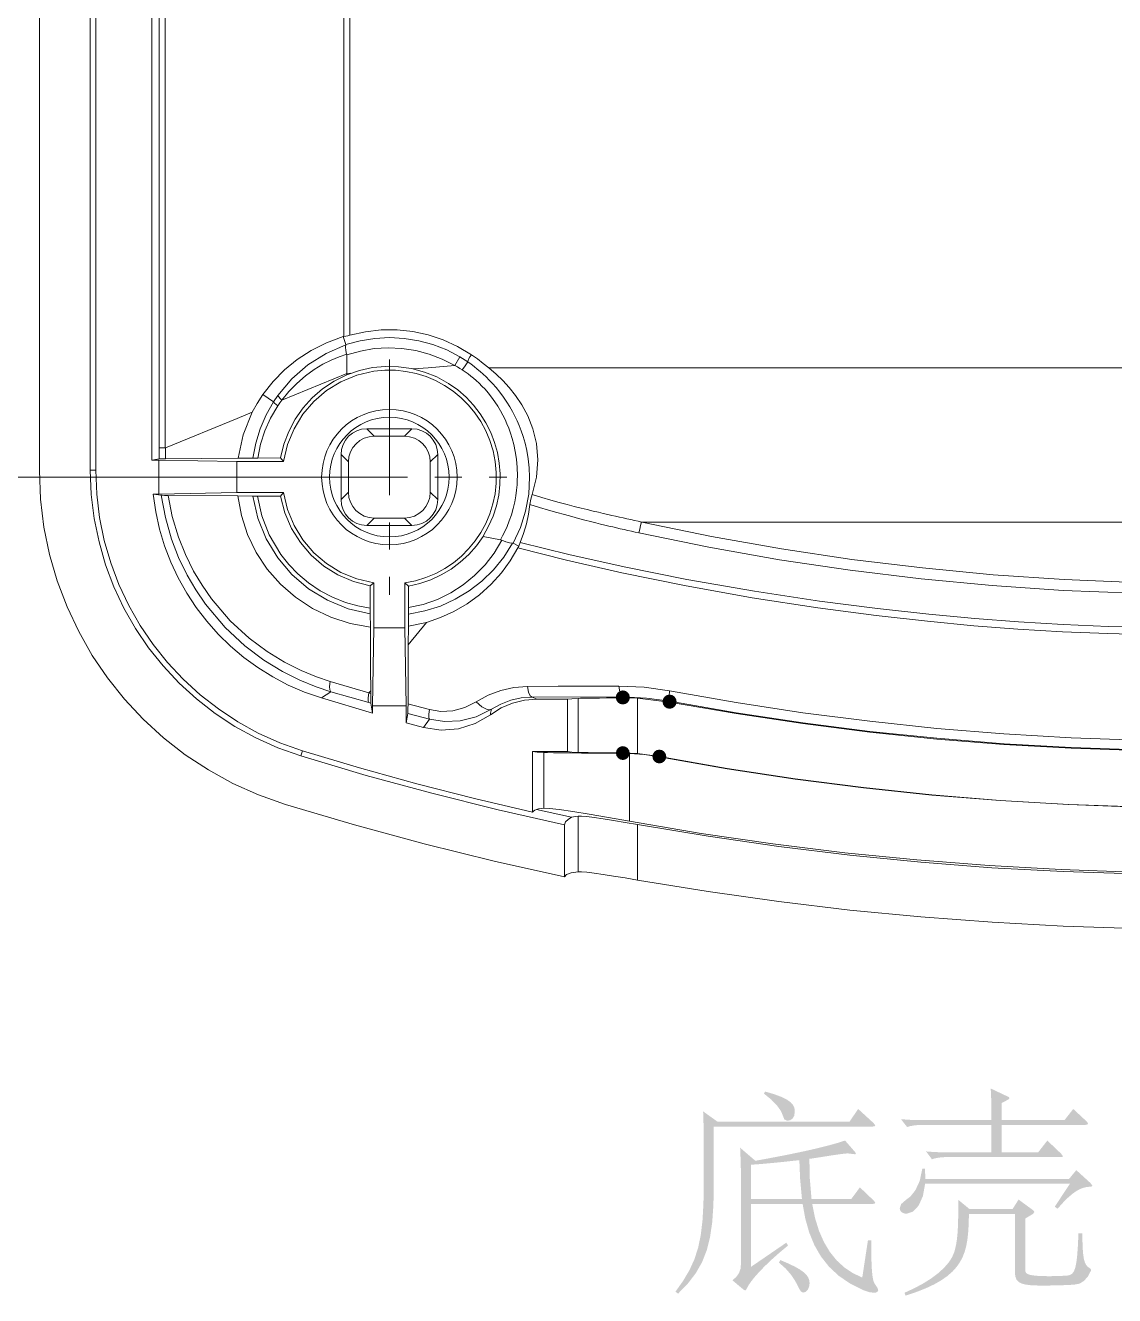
# Model space of a CAD drawing. Header units: millimetres. Extents: x 0 to 260, y 22 to 203.
# Drawn here: x 22.43 to 42.37, y 108.78 to 132.03 of the extents above; entities that cross this region are included whole.
import ezdxf

# ---------------------------------------------------------------- set-up
doc = ezdxf.new("R2010")
doc.units = ezdxf.units.MM

msp = doc.modelspace()

# ---------------------------------------------------------------- hatches: boundary and pattern name
h = msp.add_hatch(color=7)
edge = h.paths.add_edge_path()
edge.add_arc((33.371614, 119.732072), 0.129117, 0, 360)
h = msp.add_hatch(color=7)
edge = h.paths.add_edge_path()
edge.add_arc((34.227911, 119.654391), 0.129645, 0, 360)
h = msp.add_hatch(color=7)
edge = h.paths.add_edge_path()
edge.add_arc((33.371614, 118.713956), 0.126559, 0, 360)
h = msp.add_hatch(color=7)
edge = h.paths.add_edge_path()
edge.add_arc((34.040304, 118.650561), 0.126734, 0, 360)
at = {"true_color": 0xcc00cc}
h = msp.add_hatch(color=212, dxfattribs=at)
h.paths.add_polyline_path([(41.61771, 112.199045), (41.458409, 111.995647), (40.306369, 111.995647), (40.306369, 112.306532), (40.38248, 112.347184), (40.425776, 112.371713), (40.445198, 112.386527), (40.449685, 112.398034), (40.440177, 112.414226), (40.409998, 112.430004), (40.106829, 112.573872), (40.11198, 112.4756), (40.115787, 112.384254), (40.118146, 112.290013), (40.118956, 112.18306), (40.118956, 111.995647), (38.755249, 111.995647), (38.611382, 112.000539), (38.464208, 112.011632), (38.576104, 111.868316), (38.633061, 111.884517), (38.702264, 111.897048), (38.775085, 111.905135), (38.842893, 111.908004), (40.118956, 111.908004), (40.118956, 111.405846), (39.201734, 111.405846), (39.063723, 111.410738), (38.922819, 111.421832), (39.030306, 111.277964), (39.084368, 111.294484), (39.150678, 111.307179), (39.220604, 111.315327), (39.285519, 111.318203), (41.378483, 111.318203), (41.416379, 111.321579), (41.430297, 111.333637), (41.394468, 111.381593), (41.143114, 111.62082), (40.976096, 111.405846), (40.306369, 111.405846), (40.306369, 111.908004), (41.840953, 111.908004), (41.876919, 111.913378), (41.888908, 111.927847), (41.879882, 111.949414), (41.853079, 111.979661)])
h.paths.add_polyline_path([(41.673383, 111.078976), (41.541643, 110.919123), (38.910692, 110.919123), (38.902975, 111.106536), (38.855019, 111.106536), (38.807124, 110.881632), (38.728584, 110.7129), (38.636506, 110.596568), (38.547992, 110.528863), (38.46593, 110.456447), (38.440506, 110.381137), (38.453115, 110.33369), (38.484741, 110.302934), (38.526082, 110.286337), (38.567836, 110.281367), (38.684367, 110.319651), (38.786944, 110.4293), (38.864717, 110.60251), (38.906834, 110.83148), (41.557628, 110.83148), (41.278713, 110.409249), (41.330527, 110.37342), (41.429432, 110.483134), (41.518078, 110.571789), (41.598147, 110.641427), (41.671316, 110.69409), (41.739266, 110.731818), (41.803677, 110.756653), (41.866227, 110.770635), (41.928596, 110.775807), (41.958982, 110.781182), (41.968283, 110.795651), (41.932454, 110.843607)])
h.paths.add_polyline_path([(41.713071, 109.922526), (41.703261, 109.699882), (41.690919, 109.524342), (41.675011, 109.390349), (41.654504, 109.292349), (41.628364, 109.224787), (41.595558, 109.182106), (41.555053, 109.158753), (41.505814, 109.149171), (41.35292, 109.140489), (41.178943, 109.137596), (41.045692, 109.139584), (40.942342, 109.145338), (40.865154, 109.154542), (40.810387, 109.166879), (40.7743, 109.182032), (40.753155, 109.199685), (40.743211, 109.219521), (40.740727, 109.241224), (40.740727, 110.193724), (40.880184, 110.277509), (40.908296, 110.313338), (40.887901, 110.34145), (40.617255, 110.540438), (40.505358, 110.365152), (39.719876, 110.365152), (39.512619, 110.53658), (39.512931, 110.333663), (39.510569, 110.164122), (39.505546, 110.023249), (39.497874, 109.906334), (39.487567, 109.808669), (39.474637, 109.725544), (39.459098, 109.652251), (39.440961, 109.58408), (39.400495, 109.486146), (39.336549, 109.387339), (39.250343, 109.288701), (39.143098, 109.19127), (39.016036, 109.096088), (38.870376, 109.004193), (38.70734, 108.916626), (38.528149, 108.834427), (38.547992, 108.782613), (38.745429, 108.848108), (38.918776, 108.916187), (39.069626, 108.987093), (39.199572, 109.061071), (39.310207, 109.138367), (39.403124, 109.219224), (39.479917, 109.303887), (39.542178, 109.392601), (39.591501, 109.485611), (39.629478, 109.583162), (39.657703, 109.685497), (39.677769, 109.792861), (39.691268, 109.9055), (39.699795, 110.023658), (39.704941, 110.147579), (39.708301, 110.277509), (40.549455, 110.277509), (40.549455, 109.213112), (40.556574, 109.136191), (40.578807, 109.077091), (40.617474, 109.033482), (40.673892, 109.00303), (40.749378, 108.983405), (40.845251, 108.972274), (40.962828, 108.967306), (41.103427, 108.966168), (41.360431, 108.969613), (41.629837, 108.982153), (41.73151, 109.000705), (41.816492, 109.052846), (41.885868, 109.133306), (41.940723, 109.236814), (41.939482, 109.266993), (41.920879, 109.28477), (41.884033, 109.308579), (41.854113, 109.342949), (41.830497, 109.390587), (41.812565, 109.4542), (41.799698, 109.536493), (41.791274, 109.640175), (41.786675, 109.76795), (41.78528, 109.922526)])
h = msp.add_hatch(color=212, dxfattribs=at)
h.paths.add_polyline_path([(37.85922, 109.795195), (37.755592, 109.113342), (37.585776, 109.191803), (37.42966, 109.295786), (37.288285, 109.425387), (37.162691, 109.580704), (37.053917, 109.761833), (36.963005, 109.968871), (36.890992, 110.201916), (36.838921, 110.461063), (37.946864, 110.461063), (37.98283, 110.466438), (37.994819, 110.480907), (37.966707, 110.520595), (37.712046, 110.763681), (37.552193, 110.548707), (36.826794, 110.548707), (36.794961, 110.924911), (36.787107, 111.286233), (36.844976, 111.293819), (36.929148, 111.306619), (37.030735, 111.322713), (37.140849, 111.340183), (37.250601, 111.35711), (37.351103, 111.371576), (37.433467, 111.381663), (37.488804, 111.385451), (37.515495, 111.38304), (37.556396, 111.377734), (37.597402, 111.372429), (37.624403, 111.370017), (37.639837, 111.381593), (37.624403, 111.409705), (37.440848, 111.62082), (37.298575, 111.575784), (37.135897, 111.530387), (36.954008, 111.484627), (36.754103, 111.438506), (36.537377, 111.392023), (36.305026, 111.345178), (36.058244, 111.297972), (35.798226, 111.250404), (35.519311, 111.48908), (35.525065, 111.359071), (35.530198, 111.204308), (35.533884, 111.046549), (35.535297, 110.907548), (35.535297, 109.368555), (35.526667, 109.273065), (35.49933, 109.195818), (35.451116, 109.128182), (35.379854, 109.061528), (35.583252, 108.8901), (35.610813, 108.878524), (35.628452, 108.887344), (35.642784, 108.914353), (35.670119, 108.96723), (35.716259, 109.035371), (35.781351, 109.117606), (35.865544, 109.212768), (35.968986, 109.319685), (36.091826, 109.43719), (36.234213, 109.564112), (36.396295, 109.699284), (36.364325, 109.751098), (35.718851, 109.309023), (35.718851, 110.461063), (36.663634, 110.461063), (36.71256, 110.191042), (36.783016, 109.94069), (36.8771, 109.710557), (36.996913, 109.501191), (37.144554, 109.313141), (37.322121, 109.146958), (37.531716, 109.003188), (37.775436, 108.882383), (37.87872, 108.846416), (37.966707, 108.834427), (37.989428, 108.835719), (38.015765, 108.841869), (38.037556, 108.856286), (38.046634, 108.882383), (38.033198, 108.92462), (37.987102, 108.993728), (37.969313, 109.025717), (37.954649, 109.072388), (37.94288, 109.136074), (37.933772, 109.219106), (37.927093, 109.323817), (37.92261, 109.452538), (37.920091, 109.6076), (37.919303, 109.791337)])
h.paths.add_polyline_path([(37.680075, 112.199045), (37.520223, 111.963676), (35.108656, 111.963676), (34.841868, 112.154948), (34.849103, 111.929708), (34.853443, 111.692478), (34.853443, 110.843607), (34.848181, 110.475092), (34.830775, 110.16109), (34.798796, 109.891465), (34.749815, 109.656082), (34.681404, 109.444807), (34.591134, 109.247503), (34.476576, 109.054036), (34.335301, 108.854271), (34.383257, 108.818442), (34.562485, 109.003353), (34.707483, 109.192062), (34.821437, 109.391779), (34.907531, 109.609711), (34.96895, 109.853069), (35.008878, 110.12906), (35.030499, 110.444893), (35.036998, 110.807778), (35.036998, 111.876033), (37.939147, 111.876033), (37.980419, 111.881407), (37.994819, 111.895877), (37.95899, 111.943832)])
h.paths.add_polyline_path([(35.718851, 110.548707), (35.718851, 111.178194), (35.904602, 111.191363), (36.123788, 111.211198), (36.36168, 111.235478), (36.603552, 111.261979), (36.616988, 110.927667), (36.651508, 110.548707)])
h.paths.add_polyline_path([(35.953669, 112.481819), (36.092429, 112.36751), (36.196824, 112.258163), (36.265356, 112.163078), (36.296525, 112.091558), (36.328082, 112.007567), (36.38031, 111.98352), (36.434191, 111.992822), (36.478564, 112.021967), (36.508674, 112.072817), (36.519767, 112.147231), (36.517579, 112.189554), (36.507425, 112.233014), (36.483926, 112.277611), (36.441701, 112.323344), (36.375369, 112.370215), (36.279549, 112.418222), (36.148861, 112.467366), (35.977923, 112.517648)])
h.paths.add_polyline_path([(36.228726, 109.388398), (36.352516, 109.278035), (36.450107, 109.165707), (36.523824, 109.057101), (36.575991, 108.957899), (36.605438, 108.89898), (36.630493, 108.862332), (36.654203, 108.843565), (36.67962, 108.838286), (36.72376, 108.852746), (36.759064, 108.891133), (36.782482, 108.945953), (36.790965, 109.009714), (36.785174, 109.063262), (36.766341, 109.113988), (36.732277, 109.163202), (36.680791, 109.212216), (36.609694, 109.262341), (36.516796, 109.314889), (36.399907, 109.37117), (36.256838, 109.432496)])

# ---------------------------------------------------------------- linework, layer by layer
at = {"color": 7, "lineweight": 0}
for points in [[(22.691796, 181.301249), (22.691796, 123.884902)], [(23.623199, 123.891499), (23.623199, 181.294793)], [(23.72293, 181.294864), (23.72293, 123.891569)], [(24.747326, 124.07579), (24.747326, 181.110431)], [(24.883569, 124.302485), (24.883569, 180.883807)], [(24.996563, 180.883877), (24.996563, 124.302555)], [(28.264767, 126.340764), (28.264767, 132.450522)], [(28.373105, 126.363166), (28.373105, 132.415068)], [(26.780102, 125.275058), (26.968132, 125.51283), (27.179094, 125.726966), (27.41228, 125.917819), (27.667338, 126.08433), (27.946385, 126.225794), (28.250127, 126.338683)], [(28.264767, 126.340764), (28.249951, 126.338647)], [(28.249951, 126.338718), (28.298987, 126.190199)], [(28.264767, 126.340764), (28.299692, 126.346056), (28.336028, 126.353817), (28.37307, 126.362989)], [(30.390747, 125.966996), (30.147743, 126.092766), (29.894907, 126.191049), (29.634514, 126.261608), (29.368838, 126.304208), (29.100152, 126.318613), (28.830731, 126.304588), (28.562847, 126.261897), (28.298775, 126.190304)], [(30.600368, 126.005061), (30.347911, 126.155244), (30.083019, 126.276115), (29.808205, 126.367271), (29.525983, 126.428306), (29.238866, 126.458814), (28.949368, 126.458391), (28.660002, 126.426632), (28.373282, 126.36313)], [(28.300786, 126.184731), (27.93861, 126.028803), (27.606828, 125.819958), (27.311228, 125.562431), (27.057597, 125.260453)], [(28.298881, 126.190234), (28.295, 126.143667), (28.301703, 126.084401), (28.316167, 126.018078)], [(30.297191, 125.80747), (30.06698, 125.926281), (29.827373, 126.018514), (29.580614, 126.083949), (29.328948, 126.122368), (29.074619, 126.133552), (28.819873, 126.117281), (28.566954, 126.073336), (28.318107, 126.001498)], [(27.129952, 125.176668), (27.254835, 125.329421), (27.401591, 125.479704), (27.561399, 125.617288), (27.724029, 125.734762), (27.882427, 125.830718), (28.033768, 125.907271), (28.176291, 125.968654), (28.316343, 126.018043)], [(28.318178, 126.001604), (28.317472, 126.012892)], [(30.812599, 122.683623), (30.91438, 122.864562), (30.995834, 123.05124), (31.057279, 123.242251), (31.099032, 123.436191), (31.121414, 123.631655), (31.124741, 123.827237), (31.109333, 124.021532), (31.075507, 124.213135), (31.023581, 124.400641), (30.953875, 124.582646), (30.866707, 124.757743), (30.762394, 124.924528), (30.641256, 125.081596), (30.50361, 125.227541), (30.349774, 125.360959), (30.180068, 125.480445), (29.964802, 125.598677), (29.739311, 125.689168), (29.506206, 125.751697), (29.268094, 125.786039), (29.027584, 125.791971), (28.787285, 125.769271), (28.549806, 125.717714), (28.317754, 125.637078)], [(28.318178, 125.662443), (28.318178, 126.001462)], [(30.297191, 125.80747), (29.809652, 125.764431)], [(30.297014, 125.807646), (30.390853, 125.967102)], [(30.297191, 125.80747), (30.342346, 125.782423), (30.387149, 125.756317), (30.430893, 125.728801)], [(30.535598, 125.873969), (30.390606, 125.967102)], [(30.431034, 125.728765), (30.472309, 125.786621), (30.508646, 125.836715), (30.536162, 125.873404)], [(30.535421, 125.873969), (30.594688, 125.831282), (30.651485, 125.787891), (30.706166, 125.743441), (30.759435, 125.698285), (30.812705, 125.651013), (30.867385, 125.599507), (30.925241, 125.541652), (30.986977, 125.476741), (31.051182, 125.403363), (31.118563, 125.32046), (31.186649, 125.229796), (31.248738, 125.13878), (31.303419, 125.051291), (31.352102, 124.966271), (31.396552, 124.881958), (31.437121, 124.797291), (31.475574, 124.709449), (31.512263, 124.614552), (31.548246, 124.508719), (31.583171, 124.389127), (31.615274, 124.251896), (31.641733, 124.097732), (31.659371, 123.932985), (31.666074, 123.765769)], [(30.600368, 126.005061), (30.573557, 125.964844), (30.546393, 125.924275), (30.535457, 125.873828)], [(30.600368, 126.005061), (30.710434, 125.928155), (30.817326, 125.847722), (30.921396, 125.764466)], [(28.317825, 125.637114), (28.087666, 125.522887), (27.876263, 125.382314), (27.685473, 125.217722), (27.517152, 125.031438), (27.373156, 124.82579), (27.255341, 124.603105), (27.165564, 124.365711), (27.105681, 124.115936)], [(28.318178, 125.662443), (27.130022, 125.175963)], [(29.38272, 121.829089), (29.579266, 121.868214), (29.767244, 121.925843), (29.945822, 122.000859), (30.114172, 122.092146), (30.271462, 122.198586), (30.416865, 122.319062), (30.549548, 122.452459), (30.668683, 122.59766), (30.77344, 122.753547), (30.862988, 122.919004), (30.936498, 123.092914), (30.99314, 123.274161), (31.032083, 123.461627), (31.052499, 123.654197), (31.053556, 123.850753), (31.034426, 124.050178), (30.995359, 124.246786), (30.937773, 124.434818), (30.862786, 124.613444), (30.771518, 124.781834), (30.665085, 124.939159), (30.544607, 125.084589), (30.411202, 125.217296), (30.265987, 125.33645), (30.110082, 125.441221), (29.944604, 125.53078), (29.770672, 125.604298), (29.589404, 125.660945), (29.401918, 125.699892), (29.209332, 125.720309), (29.012766, 125.721367), (28.813337, 125.702236), (28.501999, 125.630266), (28.212154, 125.511373), (27.948031, 125.349799), (27.713861, 125.149786), (27.513871, 124.915576), (27.352291, 124.651411), (27.23335, 124.361531), (27.161278, 124.050178)], [(28.318354, 125.662443), (28.318001, 125.637043)], [(28.318178, 125.662443), (28.395436, 125.667735)], [(29.535155, 125.745628), (29.809616, 125.764325)], [(30.431034, 125.728942), (30.485715, 125.692253), (30.538984, 125.654506), (30.590137, 125.615347), (30.639879, 125.574778), (30.689268, 125.532092), (30.739715, 125.485525), (30.793337, 125.432961), (30.849782, 125.372989), (30.908343, 125.305608), (30.969021, 125.229056), (31.030051, 125.145447), (31.08579, 125.061133), (31.134121, 124.980347), (31.176807, 124.900972), (31.215612, 124.822656), (31.25089, 124.743281), (31.284051, 124.661083), (31.315801, 124.572536), (31.346493, 124.474111), (31.375773, 124.362986), (31.402584, 124.235986), (31.424104, 124.093111), (31.437862, 123.940711), (31.441743, 123.786194)], [(30.921466, 125.764431), (31.050583, 125.651542), (31.172291, 125.533009), (31.289766, 125.403187), (31.406536, 125.256784), (31.521541, 125.087098), (31.631608, 124.885309), (31.726505, 124.648948), (31.792827, 124.380484), (31.818933, 124.083798), (31.79318, 123.765592)], [(57.16965, 125.764431), (30.921572, 125.764431)], [(26.587697, 124.952584), (26.675891, 125.114509), (26.779961, 125.275022)], [(26.978892, 125.145165), (26.841981, 124.903915), (26.732389, 124.649997), (26.650974, 124.385695), (26.598598, 124.11329)], [(26.780102, 125.275058), (26.978716, 125.145236)], [(27.057279, 125.260559), (26.978963, 125.1452)], [(27.054175, 125.067483), (27.022778, 125.095), (26.997378, 125.121458), (26.979033, 125.145447)], [(27.054175, 125.067483), (27.091569, 125.123222), (27.130022, 125.176844)], [(27.129952, 125.176668), (27.09926, 125.206654), (27.074566, 125.235229), (27.057279, 125.260629)], [(26.587521, 124.952936), (26.312001, 124.840048), (24.996846, 124.301356)], [(26.587697, 124.952584), (26.424052, 124.541289), (26.328405, 124.109092)], [(27.054175, 125.067483), (26.924794, 124.844919), (26.820283, 124.610416), (26.741437, 124.366056), (26.68905, 124.113925)], [(28.685419, 124.651135), (28.590156, 124.641529), (28.501424, 124.613978), (28.421125, 124.570377), (28.351162, 124.512626), (28.293436, 124.442621), (28.249849, 124.36226), (28.222302, 124.27344), (28.212697, 124.17806)], [(28.685419, 124.651135), (28.821592, 124.514963)], [(29.510355, 124.651135), (28.685561, 124.651135)], [(29.510355, 124.651135), (29.374183, 124.514963)], [(29.983359, 124.178131), (29.973754, 124.273511), (29.946202, 124.36233), (29.902602, 124.442691), (29.84485, 124.512696), (29.774845, 124.570448), (29.694484, 124.614048), (29.605665, 124.6416), (29.510284, 124.651206)], [(28.821486, 124.515069), (28.726222, 124.505463), (28.63749, 124.477911), (28.557192, 124.434311), (28.487229, 124.376559), (28.429503, 124.306554), (28.385916, 124.226193), (28.358369, 124.137374), (28.348764, 124.041994)], [(29.374253, 124.515069), (28.821451, 124.515069)], [(29.847258, 124.042029), (29.837652, 124.137409), (29.8101, 124.226228), (29.7665, 124.306589), (29.708748, 124.376595), (29.638743, 124.434346), (29.558382, 124.477946), (29.469563, 124.505498), (29.374183, 124.515104)], [(24.883251, 124.098544), (24.883604, 124.302449)], [(24.996563, 124.302485), (24.883674, 124.302485)], [(24.998821, 124.10059), (24.996704, 124.302026)], [(28.212591, 124.178131), (28.212591, 123.353336)], [(28.212591, 124.178131), (28.348764, 124.041958)], [(29.983359, 124.178131), (29.847187, 124.041958)], [(29.983359, 123.353195), (29.983359, 124.177989)], [(24.747326, 124.07579), (24.883145, 124.098368)], [(24.87997, 124.07579), (24.747326, 124.07579)], [(26.303288, 124.050319), (24.879829, 124.075719)], [(24.87997, 124.07579), (24.87997, 123.455606)], [(24.998821, 124.10059), (24.939554, 124.100237), (24.900043, 124.099179), (24.88311, 124.098473)], [(26.328617, 124.109233), (24.998645, 124.100766)], [(26.303288, 124.050319), (26.303288, 123.480936)], [(27.161314, 124.050319), (26.303358, 124.050319)], [(26.598704, 124.113361), (26.328476, 124.109127)], [(26.688979, 124.114031), (26.653702, 124.114031), (26.62301, 124.113678), (26.598668, 124.113325)], [(27.105504, 124.115759), (26.688874, 124.113996)], [(27.105504, 124.115759), (27.161243, 124.050143)], [(28.348658, 124.042029), (28.348658, 123.489226)], [(29.847258, 123.489261), (29.847258, 124.042064)], [(22.691796, 123.884937), (22.712836, 123.363295), (22.77527, 122.851245), (22.877671, 122.350724), (23.018611, 121.863669), (23.196663, 121.392015), (23.4104, 120.9377), (23.658394, 120.502658), (23.939218, 120.088828), (24.251445, 119.698144), (24.593647, 119.332543), (24.964397, 118.993962), (25.362268, 118.684337), (25.785833, 118.405603), (26.233664, 118.159699), (26.704334, 117.948559), (27.196415, 117.77412)], [(23.623199, 123.891499), (23.641314, 123.445063), (23.694844, 123.00684), (23.782566, 122.578487), (23.903261, 122.161658), (24.055705, 121.758012), (24.238678, 121.369203), (24.450958, 120.996888), (24.691322, 120.642724), (24.95855, 120.308366), (25.25142, 119.995471), (25.568711, 119.705695), (25.909199, 119.440694), (26.271665, 119.202125), (26.654886, 118.991643), (27.057641, 118.810906), (27.478708, 118.661568)], [(23.623199, 123.891499), (23.723036, 123.891499)], [(23.72293, 123.891499), (23.740713, 123.453202), (23.793264, 123.022971), (23.879383, 122.602432), (23.99787, 122.19321), (24.147527, 121.796929), (24.327153, 121.415216), (24.53555, 121.049694), (24.771518, 120.701991), (25.033857, 120.37373), (25.321368, 120.066537), (25.632852, 119.782037), (25.967109, 119.521855), (26.32294, 119.287617), (26.699146, 119.080948), (27.094526, 118.903474), (27.507882, 118.756818)], [(31.441672, 123.78623), (31.439908, 123.709677), (31.434969, 123.623246), (31.426503, 123.528349), (31.412392, 123.424632), (31.392283, 123.312449), (31.364767, 123.193563), (31.3309, 123.07503), (31.2928, 122.963199), (31.252583, 122.860894), (31.211661, 122.769171), (31.171797, 122.688385), (31.132639, 122.616419)], [(31.366919, 122.557716), (31.497799, 122.843935), (31.591903, 123.143019), (31.648303, 123.451429), (31.666074, 123.765627)], [(31.710736, 123.44587), (31.792933, 123.765839)], [(26.303288, 123.481006), (24.879829, 123.455606)], [(26.303288, 123.481006), (27.161243, 123.481006)], [(27.161314, 123.481006), (27.10628, 123.416448)], [(27.161314, 123.481006), (27.233284, 123.16977), (27.352177, 122.879972), (27.513751, 122.615856), (27.713764, 122.381663), (27.947974, 122.181634), (28.212139, 122.02001), (28.502019, 121.901035), (28.813372, 121.828948)], [(28.212591, 123.353195), (28.348764, 123.489367)], [(28.348658, 123.489261), (28.358263, 123.393881), (28.38581, 123.305062), (28.429397, 123.224701), (28.487123, 123.154696), (28.557086, 123.096944), (28.637384, 123.053344), (28.726116, 123.025792), (28.82138, 123.016186)], [(29.374253, 123.016257), (29.469634, 123.025863), (29.558453, 123.053414), (29.638814, 123.097015), (29.708819, 123.154766), (29.76657, 123.224771), (29.810171, 123.305132), (29.837723, 123.393952), (29.847328, 123.489332)], [(29.983359, 123.353195), (29.847187, 123.489367)], [(24.773149, 123.455501), (24.92308, 123.432923)], [(24.773149, 123.455501), (24.820631, 123.131202), (24.891233, 122.814463), (24.984145, 122.506264), (25.098559, 122.207582), (25.233667, 121.919397), (25.388659, 121.642687), (25.562727, 121.378431), (25.755062, 121.127608), (25.964855, 120.891197), (26.191299, 120.670175), (26.433583, 120.465523), (26.690899, 120.278219), (26.962438, 120.109241), (27.247393, 119.959568), (27.544953, 119.830179), (27.85431, 119.722053)], [(24.773149, 123.455501), (24.880041, 123.455501)], [(28.02449, 119.837482), (27.756026, 119.925677), (27.458987, 120.046679), (27.138665, 120.206841), (26.801762, 120.413216), (26.451807, 120.675682), (26.091621, 121.011879), (25.73214, 121.439093), (25.554517, 121.699179), (25.395943, 121.971435), (25.240015, 122.294491), (25.111604, 122.629718), (24.998186, 123.02699), (24.922868, 123.432993)], [(24.923009, 123.432958), (24.941001, 123.432252), (24.982981, 123.431547), (25.046129, 123.430841)], [(25.046023, 123.430877), (26.321667, 123.423116)], [(28.013272, 120.026254), (27.761036, 120.110567), (27.481283, 120.225573), (27.178952, 120.377267), (26.860041, 120.572001), (26.528783, 120.819651), (26.185177, 121.136092), (25.840161, 121.53967), (25.668667, 121.785689), (25.5149, 122.043084), (25.362985, 122.349075), (25.236205, 122.666442), (25.12314, 123.044312), (25.046058, 123.430912)], [(28.752236, 121.019323), (28.381863, 121.084322), (28.023397, 121.199592), (27.689933, 121.360327), (27.381341, 121.564718), (27.105072, 121.80637), (26.863463, 122.082948), (26.662204, 122.386646), (26.503277, 122.71442), (26.388492, 123.062921), (26.321597, 123.422798)], [(26.321738, 123.422974), (26.600432, 123.418741)], [(26.600432, 123.418812), (26.623363, 123.418812), (26.651938, 123.418459), (26.685099, 123.418106)], [(26.600432, 123.418812), (26.692052, 123.012206), (26.845431, 122.633539), (27.05496, 122.288425), (27.315028, 121.982477), (27.620025, 121.72131), (27.964343, 121.510537), (28.34237, 121.355774), (28.748496, 121.262634)], [(28.747932, 121.365045), (28.5177, 121.40707), (28.292496, 121.471584), (28.057634, 121.565908), (27.833884, 121.684309), (27.620542, 121.828198), (27.423604, 121.994048), (27.259474, 122.163822), (27.112807, 122.348942), (26.899729, 122.708423), (26.763909, 123.057673), (26.684887, 123.418212)], [(26.685028, 123.418141), (27.106245, 123.416378)], [(27.106351, 123.416413), (27.184911, 123.111356), (27.307197, 122.827114), (27.469411, 122.567503), (27.667753, 122.33634), (27.898423, 122.137438), (28.157623, 121.974616), (28.441553, 121.851687), (28.746415, 121.772468)], [(28.212591, 123.353195), (28.222196, 123.257931), (28.249743, 123.169199), (28.293331, 123.088901), (28.351057, 123.018938), (28.42102, 122.961212), (28.501318, 122.917625), (28.59005, 122.890078), (28.685314, 122.880473)], [(29.510355, 122.880367), (29.605735, 122.889972), (29.694555, 122.917519), (29.774916, 122.961106), (29.844921, 123.018832), (29.902672, 123.088795), (29.946273, 123.169094), (29.973824, 123.257825), (29.98343, 123.353089)], [(31.672318, 123.2662), (31.646566, 123.085578), (31.607407, 122.908483), (31.555902, 122.735975), (31.492754, 122.5677)], [(31.672318, 123.2662), (31.687488, 123.362508), (31.710771, 123.445764)], [(33.663396, 122.744971), (33.598838, 122.759082), (33.532163, 122.773899), (33.464429, 122.789068), (33.395285, 122.80459), (33.325788, 122.820465), (33.256996, 122.83634), (33.187852, 122.852568), (33.117649, 122.869149), (33.043918, 122.886788), (32.964191, 122.90619), (32.875996, 122.928062), (32.779335, 122.952404), (32.673502, 122.979215), (32.559907, 123.009201), (32.437141, 123.041657), (32.305554, 123.077993), (32.164091, 123.117857), (32.012396, 123.161954), (31.848707, 123.211343), (31.672318, 123.266376)], [(33.718359, 122.943232), (33.650978, 122.958049), (33.584303, 122.972512), (33.516217, 122.987329), (33.447073, 123.002146), (33.377576, 123.017315), (33.308431, 123.032838), (33.239287, 123.04836), (33.168731, 123.064235), (33.094648, 123.081521), (33.014214, 123.099865), (32.925314, 123.120679), (32.827948, 123.144315), (32.721409, 123.170068), (32.606756, 123.198643), (32.483284, 123.23004), (32.350639, 123.264965), (32.207764, 123.303065), (32.054306, 123.345751), (31.888853, 123.393024), (31.710701, 123.44594)], [(28.685419, 122.880367), (28.821592, 123.016186)], [(28.821486, 123.016257), (29.374289, 123.016257)], [(29.510355, 122.880367), (29.374183, 123.016186)], [(28.685419, 122.880367), (29.510214, 122.880367)], [(33.716278, 122.943761), (33.697933, 122.882025), (33.680294, 122.814997), (33.664419, 122.745147)], [(33.717159, 122.943408), (34.995718, 122.680417), (36.279275, 122.45249), (37.567116, 122.25963), (38.858526, 122.101835), (40.152791, 121.979105), (41.449196, 121.891442), (42.747026, 121.838843), (44.045567, 121.82131), (45.344103, 121.838843), (46.641921, 121.891442), (47.938305, 121.979105), (49.232541, 122.101835), (50.523914, 122.25963), (51.81171, 122.45249), (53.095213, 122.680417), (54.373709, 122.943408)], [(54.372722, 122.943232), (33.718288, 122.943232)], [(29.449007, 121.257871), (29.746124, 121.315048), (30.031471, 121.40579), (30.302505, 121.528373), (30.556685, 121.681072), (30.791468, 121.862165), (31.00431, 122.069927), (31.192671, 122.302634), (31.354007, 122.558563)], [(29.450065, 121.375523), (29.719191, 121.436359), (29.976873, 121.527052), (30.220896, 121.646005), (30.449044, 121.791624), (30.659101, 121.962312), (30.848851, 122.156474), (31.016079, 122.372513), (31.158568, 122.608834)], [(29.451265, 121.770704), (29.658627, 121.817955), (29.858288, 121.886046), (30.048828, 121.974022), (30.228831, 122.080928), (30.396878, 122.20581), (30.551551, 122.347711), (30.691432, 122.505678), (30.815104, 122.678754)], [(30.814998, 122.678649), (31.132498, 122.616207)], [(31.158639, 122.608693), (31.141353, 122.61469)], [(31.353831, 122.558598), (31.299503, 122.560362), (31.231417, 122.579412), (31.158744, 122.608693)], [(31.366919, 122.557716), (31.355277, 122.557364)], [(31.468695, 122.503459), (31.366742, 122.557787)], [(31.492649, 122.5677), (31.46866, 122.503494)], [(43.894304, 121.002778), (43.083268, 121.011244), (42.259179, 121.032764), (41.431916, 121.067336), (40.618057, 121.114608), (39.814429, 121.175286), (38.971291, 121.254308), (38.033254, 121.358731), (36.971041, 121.496314), (35.77971, 121.675172), (34.54146, 121.891425), (33.394227, 122.121789), (32.384577, 122.348978), (31.492754, 122.5677)], [(33.663396, 122.745147), (34.948694, 122.481907), (36.238976, 122.253766), (37.53353, 122.060724), (38.831646, 121.90278), (40.132609, 121.779935), (41.435709, 121.692188), (42.740233, 121.63954), (44.04547, 121.621991), (45.350706, 121.63954), (46.65523, 121.692188), (47.95833, 121.779935), (49.259294, 121.90278), (50.557409, 122.060724), (51.851964, 122.253766), (53.142246, 122.481907), (54.427543, 122.745147)], [(31.449574, 122.469346), (31.310536, 122.234704), (31.149008, 122.014615), (30.95864, 121.803566), (30.747899, 121.613154), (30.521813, 121.447613), (30.280116, 121.305884), (30.03348, 121.193216), (29.777055, 121.106212)], [(31.468695, 122.503459), (31.449645, 122.46924)], [(43.893952, 120.869463), (43.079388, 120.878282), (42.252477, 120.900155), (41.421332, 120.935432), (40.604299, 120.983763), (39.797143, 121.045852), (38.950124, 121.126638), (38.007149, 121.233882), (36.939291, 121.374994), (35.742316, 121.558085), (34.500185, 121.779277), (33.351188, 122.01458), (32.341185, 122.246355), (31.449716, 122.46931)], [(28.746556, 121.772398), (28.813231, 121.829195)], [(28.746556, 121.772398), (28.747967, 121.364939)], [(28.813231, 121.829089), (28.813231, 121.004295)], [(29.38272, 121.829089), (29.451159, 121.770528)], [(29.38272, 121.004154), (29.38272, 121.828948)], [(29.450065, 121.375699), (29.451124, 121.77081)], [(29.449007, 121.257871), (29.44936, 121.289974), (29.449713, 121.330191), (29.450065, 121.375699)], [(28.747932, 121.365045), (28.747932, 121.325181), (28.748284, 121.290609), (28.748637, 121.26274)], [(28.748637, 121.262704), (28.752165, 121.019288)], [(29.445585, 121.034634), (29.449113, 121.257942)], [(28.752236, 121.019323), (28.753647, 120.638676), (28.755411, 120.250267), (28.757174, 119.855509)], [(28.813231, 121.004154), (28.787831, 119.580695)], [(28.813231, 121.004154), (29.382614, 121.004154)], [(29.38272, 121.004154), (29.40812, 119.580695)], [(29.777161, 121.106142), (29.444491, 120.697272)], [(29.445585, 121.034634), (29.444527, 120.697025)], [(29.445585, 121.034634), (29.777549, 121.1066)], [(29.439552, 119.614562), (29.441316, 119.970162), (29.442727, 120.331054), (29.444491, 120.697237)], [(28.013272, 120.026254), (28.003394, 119.934531), (28.007275, 119.869267), (28.024561, 119.837517)], [(28.013272, 120.026254), (28.723414, 119.814234)], [(28.02449, 119.837482), (27.854451, 119.722124)], [(28.02449, 119.837482), (28.721226, 119.637104)], [(28.723308, 119.814375), (28.710961, 119.726886), (28.710255, 119.665503), (28.721191, 119.636928)], [(28.757069, 119.855544), (28.723202, 119.814622)], [(28.757245, 119.804744), (28.723378, 119.814622)], [(28.757069, 119.855544), (28.757069, 119.804744)], [(28.757245, 119.804744), (28.757951, 119.713375), (28.758656, 119.651992), (28.759714, 119.626239)], [(31.627198, 119.933755), (31.379636, 119.915146), (31.138424, 119.861612), (30.907267, 119.774212), (30.689867, 119.654002)], [(33.298553, 119.938588), (32.746456, 119.937177), (32.18942, 119.935413), (31.627092, 119.933649)], [(31.627198, 119.933755), (31.648012, 119.830039), (31.676587, 119.761247), (31.710101, 119.736552)], [(33.298553, 119.938588), (33.316545, 119.834519), (33.342298, 119.765374), (33.371578, 119.740327)], [(34.227523, 119.853146), (33.765075, 119.917924), (33.298659, 119.938518)], [(34.227523, 119.853146), (34.218704, 119.754368), (34.219409, 119.688046), (34.229287, 119.662293)], [(34.227523, 119.853146), (35.445999, 119.638399), (36.667983, 119.452285), (37.892975, 119.294804), (39.120474, 119.165956), (40.349977, 119.065741), (41.580984, 118.994159), (42.812994, 118.95121), (44.045505, 118.936893), (45.278016, 118.95121), (46.510026, 118.994159), (47.741033, 119.065741), (48.970536, 119.165956), (50.198035, 119.294804), (51.423027, 119.452285), (52.645011, 119.638399), (53.863487, 119.853146)], [(27.854275, 119.722053), (28.787725, 119.443006)], [(28.75982, 119.626133), (28.721367, 119.637069)], [(28.787725, 119.443006), (28.759856, 119.626098)], [(28.787725, 119.580801), (28.787725, 119.442865)], [(28.787725, 119.580801), (29.407908, 119.580801)], [(29.408014, 119.267323), (29.408014, 119.580942)], [(29.437118, 119.439725), (29.437824, 119.464772), (29.438882, 119.525097), (29.439588, 119.614703)], [(29.438847, 119.612339), (29.831489, 119.511798)], [(30.965563, 119.517442), (30.687222, 119.379506), (30.396533, 119.30507), (30.107961, 119.292017), (29.830324, 119.335762)], [(30.689938, 119.653861), (30.478977, 119.546264), (30.259196, 119.488056), (30.040827, 119.476767), (29.830924, 119.509575)], [(30.689938, 119.653861), (30.790127, 119.558259), (30.887846, 119.509928), (30.927975, 119.506753), (30.965457, 119.517336)], [(30.965563, 119.517442), (30.960624, 119.494159), (30.956038, 119.47017), (30.951805, 119.444064), (30.94863, 119.416548)], [(31.802035, 119.700887), (31.573545, 119.682404), (31.352331, 119.627906), (31.142627, 119.538813), (30.948665, 119.416548)], [(31.709854, 119.736694), (31.513478, 119.722202), (31.322063, 119.680293), (31.138453, 119.611728), (30.965493, 119.517266)], [(31.802035, 119.700887), (31.70996, 119.73687)], [(33.371614, 119.740327), (31.71003, 119.736799)], [(32.358048, 119.700887), (31.80207, 119.700887)], [(32.358048, 119.700887), (32.358048, 118.73992)], [(32.556838, 119.714645), (32.439672, 119.707766), (32.358224, 119.700887)], [(33.371614, 119.723958), (33.216516, 119.723217), (33.074272, 119.722327), (32.946058, 119.721304), (32.833054, 119.720166), (32.736438, 119.718928), (32.657387, 119.717608), (32.597081, 119.716222), (32.556697, 119.714786)], [(32.556838, 118.726091), (32.556838, 119.714574)], [(34.229428, 119.662293), (33.802302, 119.721251), (33.371472, 119.740257)], [(33.639619, 119.716903), (33.371508, 119.723958)], [(34.2265, 119.646629), (33.639478, 119.716832)], [(33.639619, 118.706265), (33.639619, 119.716973)], [(34.2265, 119.646629), (35.445375, 119.435542), (36.667644, 119.252599), (37.892823, 119.097801), (39.120426, 118.971148), (40.349971, 118.872641), (41.580972, 118.802278), (42.812946, 118.76006), (44.045408, 118.745988), (45.277874, 118.76006), (46.50986, 118.802278), (47.740882, 118.872641), (48.970456, 118.971148), (50.198097, 119.097801), (51.42332, 119.252599), (52.645643, 119.435542), (53.864581, 119.646629)], [(34.229428, 119.662293), (35.447914, 119.450275), (36.669808, 119.266526), (37.894623, 119.111046), (39.121872, 118.983835), (40.351067, 118.884893), (41.581723, 118.814221), (42.813353, 118.771817), (44.04547, 118.757682), (45.277586, 118.771817), (46.509216, 118.814221), (47.739872, 118.884893), (48.969068, 118.983835), (50.196317, 119.111046), (51.421131, 119.266526), (52.643025, 119.450275), (53.861511, 119.662293)], [(29.408014, 119.267323), (29.437295, 119.439831)], [(29.437118, 119.439725), (29.830113, 119.336009)], [(29.722904, 119.181174), (30.043529, 119.132761), (30.362798, 119.157406), (30.668508, 119.252761), (30.948454, 119.416477)], [(29.830219, 119.335867), (29.722974, 119.181351)], [(29.831065, 119.509681), (29.820482, 119.423603), (29.820129, 119.363278), (29.83036, 119.335762)], [(29.408014, 119.267323), (29.723045, 119.181245)], [(27.478602, 118.661674), (27.507883, 118.756924)], [(27.478602, 118.661674), (28.673967, 118.306157), (29.876873, 117.977329), (31.086791, 117.675291), (32.303191, 117.400141)], [(27.508059, 118.756924), (28.551598, 118.444864), (29.600825, 118.153277), (30.655476, 117.882261), (31.715287, 117.631916)], [(31.715393, 118.740026), (31.800897, 118.732618), (31.925295, 118.725209)], [(31.715393, 118.740026), (31.715393, 117.631598)], [(31.715393, 118.740026), (32.358154, 118.740026)], [(31.925366, 118.725209), (31.994707, 118.72275), (32.101407, 118.720419), (32.242711, 118.718245), (32.415859, 118.716257), (32.618095, 118.714485), (32.846662, 118.712956), (33.0988, 118.7117), (33.371755, 118.710745)], [(31.925366, 118.725209), (31.925366, 117.702859)], [(32.358048, 118.740026), (32.43976, 118.733103), (32.556662, 118.725915)], [(32.556838, 118.726091), (32.597106, 118.724655), (32.65733, 118.723269), (32.736331, 118.721949), (32.832931, 118.720711), (32.945951, 118.719573), (33.074214, 118.71855), (33.216541, 118.71766), (33.371755, 118.716919)], [(33.495615, 118.708523), (33.371437, 118.710992)], [(33.639619, 118.706265), (33.371508, 118.716848)], [(33.495615, 118.708523), (33.495615, 117.465687)], [(34.039775, 118.647704), (33.768841, 118.688362), (33.495791, 118.708382)], [(34.040833, 118.653384), (33.639725, 118.7063)], [(34.039775, 118.647704), (35.281511, 118.428182), (36.526836, 118.23793), (37.775237, 118.076948), (39.0262, 117.945235), (40.279215, 117.842792), (41.533767, 117.769618), (42.789344, 117.725714), (44.045434, 117.711079), (45.301525, 117.725714), (46.557102, 117.769618), (47.811654, 117.842792), (49.064668, 117.945235), (50.315632, 118.076948), (51.564033, 118.23793), (52.809358, 118.428182), (54.051094, 118.647704)], [(34.040833, 118.653384), (35.282441, 118.4338), (36.527644, 118.243494), (37.775928, 118.082467), (39.026779, 117.950716), (40.279683, 117.848244), (41.534125, 117.77505), (42.789591, 117.731133), (44.045567, 117.716494), (45.301539, 117.731133), (46.556992, 117.77505), (47.811414, 117.848244), (49.064288, 117.950716), (50.315102, 118.082467), (51.56334, 118.243494), (52.80849, 118.4338), (54.050036, 118.653384)], [(27.196098, 117.77405), (28.461115, 117.398226), (29.734334, 117.05187), (31.015226, 116.735081), (32.303261, 116.447958)], [(31.715393, 117.631739), (31.736912, 117.649378), (31.761254, 117.666664), (31.789476, 117.682892)], [(31.925366, 117.702718), (31.874919, 117.697074), (31.829763, 117.690724), (31.789546, 117.68261)], [(31.789617, 117.682751), (32.434847, 117.54164)], [(33.495615, 117.46551), (33.108971, 117.534655), (32.757604, 117.595332), (32.453862, 117.644721), (32.209034, 117.680352), (32.030529, 117.700107), (31.925401, 117.702577)], [(32.434883, 117.541675), (32.368913, 117.499342), (32.324816, 117.452422), (32.303297, 117.400211)], [(32.556838, 117.56009), (32.512035, 117.554798), (32.471113, 117.548801), (32.434777, 117.541746)], [(32.556838, 116.54088), (32.556838, 117.560055)], [(33.639619, 117.404727), (33.412783, 117.444238), (33.201469, 117.479868), (33.011322, 117.51056), (32.84728, 117.534549), (32.714636, 117.551482), (32.616916, 117.559949), (32.556944, 117.559949)], [(33.495615, 117.46551), (34.805679, 117.244004), (36.119208, 117.052033), (37.435708, 116.889595), (38.754683, 116.756692), (40.075638, 116.653322), (41.398078, 116.579487), (42.721509, 116.535186), (44.045434, 116.520419), (45.36936, 116.535186), (46.692791, 116.579487), (48.015231, 116.653322), (49.336186, 116.756692), (50.655161, 116.889595), (51.971661, 117.052033), (53.28519, 117.244004), (54.595254, 117.46551)], [(32.303297, 117.400246), (32.303297, 116.448099)], [(33.639619, 117.404727), (34.932071, 117.189608), (36.227836, 117.003172), (37.526442, 116.845418), (38.827415, 116.716347), (40.13028, 116.615958), (41.434566, 116.544252), (42.739799, 116.501228), (44.045505, 116.486887), (45.351211, 116.501228), (46.656444, 116.544252), (47.96073, 116.615958), (49.263595, 116.716347), (50.564568, 116.845418), (51.863174, 117.003172), (53.158939, 117.189608), (54.451391, 117.404727)], [(33.639619, 116.389291), (33.639619, 117.404586)], [(32.556838, 116.54088), (32.425957, 116.519713), (32.341291, 116.489021), (32.303191, 116.448099)], [(33.639619, 116.389291), (33.412783, 116.428097), (33.201469, 116.463022), (33.010969, 116.492655), (32.84728, 116.516291), (32.714636, 116.532519), (32.616916, 116.540986), (32.556944, 116.540986)], [(33.639619, 116.389291), (34.932396, 116.178327), (36.228357, 115.995492), (37.527047, 115.840785), (38.82801, 115.714207), (40.130792, 115.615757), (41.434938, 115.545436), (42.739994, 115.503243), (44.045505, 115.489179), (45.351016, 115.503243), (46.656072, 115.545436), (47.960218, 115.615757), (49.263, 115.714207), (50.563963, 115.840785), (51.862653, 115.995492), (53.158614, 116.178327), (54.451391, 116.389291)]]:
    msp.add_lwpolyline(points, dxfattribs=at)
at = {"color": 1, "lineweight": 0, "true_color": 0xff0000}
for points in [[(29.097958, 125.918771), (29.097958, 123.432746)], [(26.944779, 123.765733), (29.430804, 123.765733)], [(29.927867, 123.765733), (30.424931, 123.765733)], [(30.921995, 123.765733), (31.251137, 123.765733)], [(29.097958, 122.935682), (29.097958, 122.438619)], [(29.097958, 121.941555), (29.097958, 121.612413)]]:
    msp.add_lwpolyline(points, dxfattribs=at)
at = {"color": 3, "lineweight": 0, "true_color": 0x00ff00}
msp.add_lwpolyline([(26.944779, 123.765733), (17.392262, 123.765733)], dxfattribs=at)
at = {"color": 7, "lineweight": 0}
for centre, radius in [((29.097922, 123.765557), 1.239485), ((29.097817, 123.765557), 1.095551)]:
    msp.add_circle(centre, radius, dxfattribs=at)

doc.saveas('drawing.dxf')
